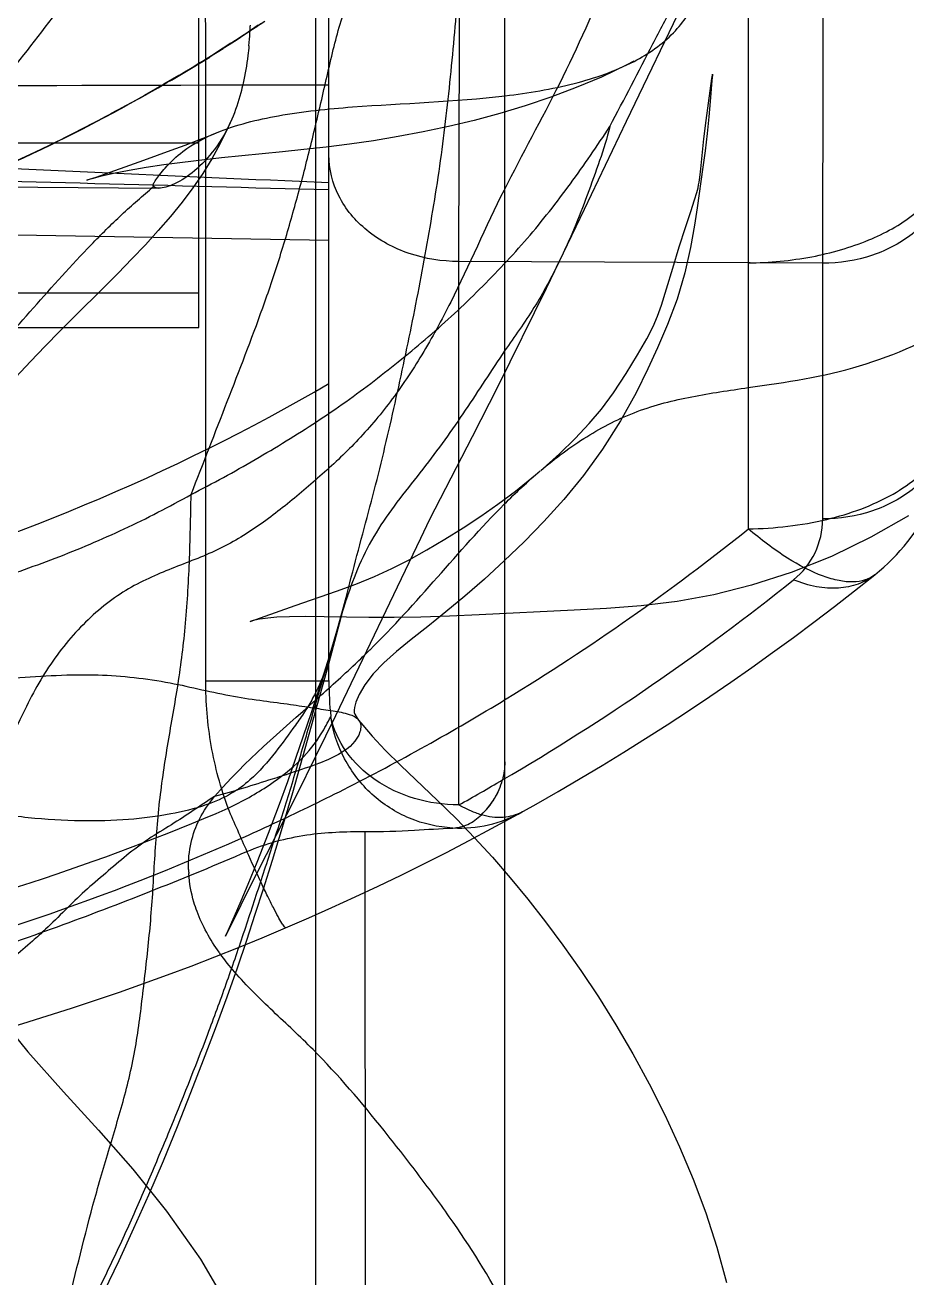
# Model space of a CAD drawing. Header units: millimetres. Extents: x 23075 to 24509, y -21593 to -20579.
# Drawn here: x 23391.66 to 23395.07, y -20917.248 to -20912.403 of the extents above; entities that cross this region are included whole.
import ezdxf

# ---------------------------------------------------------------- set-up
doc = ezdxf.new("R2010")
doc.units = ezdxf.units.MM
doc.header["$LTSCALE"] = 8
doc.layers.add('Cav-cor', color=30, linetype='Continuous')

# ---------------------------------------------------------------- blocks, each defined once
blk = doc.blocks.new('20160901.135302')
at = {"layer": 'Cav-cor', "color": 241}
for p, q in [((0.68, -13.5483), (0.68, 11.8188)), ((0, -6.3648), (0, 6.2804)), ((-0.0503, -10.401), (-0.0503, 3.1553)), ((-0.5025, -4.9994), (-0.5025, -1.6332)), ((1.622, -5.7779), (1.622, -1.8891)), ((1.3861, -3.7112), (1.1491, -4.2027)), ((-0.2481, -3.8156), (-0.324, -3.8647)), ((-0.3791, -3.9), (-0.3215, -3.862)), ((-0.2733, -3.8304), (-0.3549, -3.8869)), ((-0.4082, -3.9213), (-0.4847, -3.9679)), ((-0.3791, -3.9), (-0.439, -3.9378)), ((-0.3549, -3.8869), (-0.4331, -3.9354)), ((-0.5333, -3.9979), (-0.4605, -3.9542)), ((-0.5116, -3.9857), (-0.6083, -4.0432)), ((-0.5599, -4.0148), (-0.5992, -4.038)), ((-0.5293, -3.9935), (-0.4984, -3.9746)), ((-0.6715, -4.0772), (-0.625, -4.0503)), ((-0.4762, -4.061), (0, -4.061)), ((-0.4762, -6.3648), (-0.4762, -4.061)), ((1.4813, -4.036), (1.4831, -4.0235)), ((-0.8306, -4.1662), (-0.8848, -4.1952)), ((-0.7988, -4.1489), (-0.7445, -4.1187)), ((-0.9519, -4.2303), (-0.8788, -4.1918)), ((-0.837, -4.17), (-0.9204, -4.214)), ((-0.96, -4.2345), (-1.0092, -4.259)), ((-4.732, -4.2845), (-0.5025, -4.2845)), ((-1.0903, -4.299), (-1.052, -4.2803)), ((-1.1531, -4.329), (-1.1215, -4.314)), ((-0.9005, -4.4172), (-0.7155, -4.3516)), ((-8.5425, -4.3917), (-0.6577, -4.4605)), ((0, -4.6628), (-4.02, -4.5927)), ((1.9095, -4.7508), (0.5025, -4.7438)), ((0.5025, -6.8454), (0.5025, -4.7438)), ((1.9095, -5.7395), (1.9095, -4.7508)), ((-4.732, -4.8647), (-0.5025, -4.8647)), ((0.84, -4.8477), (0.6531, -5.2271)), ((-4.8591, -4.9994), (-0.5025, -4.9994)), ((0.6531, -5.2271), (0.5542, -5.4224)), ((0.3537, -5.8146), (0.0252, -6.5003)), ((0.0704, -6.0281), (0.022, -6.2134)), ((0.0364, -6.1556), (0.0701, -6.0293)), ((-0.207, -6.1006), (-0.131, -6.0738)), ((0.0454, -6.1212), (0.0585, -6.0736)), ((0.0454, -6.1212), (0.0447, -6.124)), ((0.0364, -6.1556), (0.022, -6.2134)), ((0.0219, -6.2138), (-0.0017, -6.3007)), ((-0.0017, -6.3007), (-0.1015, -6.661)), ((-0.4762, -6.3648), (0, -6.3648)), ((0.1149, -6.5173), (0.1151, -6.5175)), ((-0.2772, -7.0662), (-0.2335, -6.955)), ((0.1396, -6.9484), (0.14, -13.072)), ((-0.3647, -7.2754), (-0.3389, -7.2161))]:
    blk.add_line(p, q, dxfattribs=at)
for points in [[(2.2413, -5.7277), (2.0951, -5.8102), (1.943, -5.8843), (1.7871, -5.9464), (1.6343, -5.9954), (1.4882, -6.0323), (1.3467, -6.0582), (1.208, -6.075), (1.0741, -6.0851), (0.9481, -6.092), (0.5815, -6.1108)], [(1.1797, -3.9697), (1.1498, -3.985), (1.0539, -4.0305), (0.9565, -4.0715), (0.8583, -4.1084), (0.7596, -4.1415)], [(1.4831, -4.0235), (1.4836, -4.0193), (1.4832, -4.0234), (1.4812, -4.0435)], [(-0.5801, -4.0239), (-0.638, -4.0586), (-0.714, -4.1014)], [(1.4812, -4.0435), (1.4743, -4.1255), (1.4691, -4.184), (1.4624, -4.2488), (1.4544, -4.3153), (1.4459, -4.3789)], [(1.4502, -4.2688), (1.4583, -4.199), (1.4674, -4.1309), (1.4813, -4.036)], [(-0.7018, -4.0953), (-0.7681, -4.1324), (-0.8439, -4.1733)], [(0.7596, -4.1415), (0.6606, -4.1713), (0.5616, -4.1979), (0.4631, -4.2217), (0.3652, -4.2426), (0.2683, -4.2609), (0.1726, -4.2767), (0.0791, -4.2902), (-0.0107, -4.3015), (-0.0966, -4.3112), (-0.1791, -4.3197)], [(-0.9113, -4.2093), (-0.9894, -4.2494), (-1.0701, -4.2896), (-1.1548, -4.3303), (-1.2416, -4.3706)], [(-0.3756, -4.1935), (-0.3955, -4.2379), (-0.4215, -4.2906), (-0.4526, -4.3471), (-0.4874, -4.4032), (-0.5258, -4.4589), (-0.5674, -4.5143), (-0.6121, -4.5694), (-0.6596, -4.6244), (-0.7095, -4.6792), (-0.7615, -4.7339), (-0.8151, -4.7888), (-0.8702, -4.8439), (-0.9832, -4.9559)], [(1.1491, -4.2027), (0.9872, -4.5426), (0.84, -4.8477)], [(-0.7155, -4.3516), (-0.6096, -4.3134), (-0.5562, -4.2936), (-0.5034, -4.2735), (-0.4528, -4.2536), (-0.4343, -4.246)], [(0.8191, -5.552), (0.8287, -5.5438), (0.8913, -5.488), (0.9528, -5.4282), (1.0071, -5.3708), (1.0539, -5.3154), (1.1009, -5.2514), (1.1493, -5.1775), (1.1939, -5.1046), (1.2296, -5.0425), (1.2542, -4.9948), (1.2713, -4.9558), (1.2865, -4.9133), (1.3059, -4.85), (1.3294, -4.7694), (1.3548, -4.6865), (1.3792, -4.6119), (1.3998, -4.5506), (1.4144, -4.5058), (1.423, -4.4766), (1.4274, -4.4592), (1.4298, -4.4478), (1.4315, -4.4371), (1.4339, -4.4193), (1.4378, -4.3855), (1.4502, -4.2688)], [(-0.1791, -4.3197), (-0.415, -4.3432), (-0.4917, -4.3515), (-0.5662, -4.3605), (-0.6379, -4.3701), (-0.7066, -4.3806), (-0.7723, -4.392), (-0.8334, -4.4041), (-0.8843, -4.4155), (-0.917, -4.4239), (-0.9316, -4.428), (-0.9347, -4.4289)], [(1.4459, -4.3789), (1.4239, -4.5363), (1.4141, -4.6032), (1.3989, -4.6899), (1.377, -4.7874), (1.3465, -4.889), (1.309, -4.9878), (1.2703, -5.0776), (1.2332, -5.1586), (1.1876, -5.2517), (1.1276, -5.3602), (1.0581, -5.4696), (0.984, -5.5717), (0.9082, -5.6646), (0.8315, -5.7494), (0.7547, -5.8279), (0.6779, -5.9018), (0.6013, -5.9719), (0.526, -6.0379), (0.4527, -6.0991), (0.3831, -6.1549), (0.3188, -6.2053), (0.2617, -6.252), (0.2125, -6.2962), (0.1717, -6.3387), (0.1393, -6.3803), (0.1165, -6.4182), (0.1038, -6.4483), (0.0985, -6.4683), (0.0973, -6.4791), (0.0975, -6.4837), (0.0982, -6.4874), (0.1008, -6.4942), (0.1093, -6.5092), (0.1151, -6.5175)], [(-0.9347, -4.4289), (-0.9359, -4.4293), (-0.9259, -4.426), (-0.9005, -4.4172)], [(-0.9832, -4.9559), (-1.0404, -5.0131), (-1.0976, -5.0712), (-1.1543, -5.1304), (-1.2101, -5.1908), (-1.2646, -5.2524), (-1.3173, -5.3155), (-1.3678, -5.3803), (-1.4156, -5.4471), (-1.4603, -5.5162), (-1.5026, -5.5889), (-1.5423, -5.665), (-1.5792, -5.7444), (-1.6133, -5.8269), (-1.6443, -5.9123), (-1.6722, -6.0002), (-1.692, -6.0719)], [(0.5542, -5.4224), (0.3895, -5.742), (0.3537, -5.8146)], [(0.6538, -5.6824), (0.7217, -5.6314), (0.7995, -5.5685), (0.8175, -5.5533)], [(0.1046, -5.9911), (0.1762, -5.962), (0.2439, -5.9313), (0.3101, -5.8976), (0.3786, -5.8594), (0.449, -5.8176), (0.5188, -5.7737), (0.5878, -5.7284), (0.6538, -5.6824)], [(-0.131, -6.0738), (0.0296, -6.0187), (0.1046, -5.9911)], [(-0.2928, -6.1327), (-0.304, -6.136), (-0.207, -6.1006)], [(-0.0177, -6.1175), (-0.0907, -6.1171), (-0.1529, -6.1179), (-0.2009, -6.1198), (-0.2355, -6.1225), (-0.257, -6.1251), (-0.2686, -6.127), (-0.2867, -6.1311), (-0.2928, -6.1327)], [(-0.1593, -6.7545), (-0.0678, -6.4876), (-0.0328, -6.3812), (-0.0043, -6.2903), (0.0187, -6.2139), (0.0447, -6.124)], [(0.5815, -6.1108), (0.4661, -6.1157), (0.3558, -6.1191), (0.2522, -6.1205), (0.1551, -6.1201), (-0.0177, -6.1175)], [(0.0252, -6.5003), (-0.0514, -6.6581), (-0.1258, -6.8074)], [(0.1149, -6.5173), (0.1307, -6.5374), (0.1673, -6.5798), (0.2175, -6.6331), (0.2781, -6.6933)], [(-0.1015, -6.661), (-0.1407, -6.7984), (-0.1807, -6.9329), (-0.2196, -7.0597), (-0.2546, -7.1711), (-0.2862, -7.2697), (-0.3191, -7.3697), (-0.3553, -7.476), (-0.3951, -7.5887), (-0.4398, -7.7107), (-0.4856, -7.8319), (-0.5347, -7.959), (-0.5867, -8.0902), (-0.6412, -8.2228), (-0.6976, -8.3546), (-0.7552, -8.4835), (-0.8128, -8.6081), (-0.8699, -8.7288)], [(0.2781, -6.6933), (0.4197, -6.8284), (0.493, -6.8997), (0.5635, -6.972), (0.6327, -7.0477), (0.7013, -7.1271), (0.7695, -7.2102), (0.8373, -7.2971), (0.9051, -7.3882), (0.9737, -7.4852), (1.0423, -7.5881), (1.1098, -7.696), (1.1753, -7.8083), (1.2383, -7.9245), (1.2987, -8.0441), (1.3559, -8.1671), (1.409, -8.2931), (1.4574, -8.4226), (1.5006, -8.5556), (1.538, -8.6919)], [(-0.2335, -6.955), (-0.1906, -6.8419), (-0.1593, -6.7545)], [(-0.1258, -6.8074), (-0.3195, -7.1907), (-0.3616, -7.2749), (-0.3894, -7.3317), (-0.396, -7.3454)], [(-0.3389, -7.2161), (-0.3118, -7.1515), (-0.2772, -7.0662)], [(-0.396, -7.3454), (-0.3995, -7.3526), (-0.3892, -7.3303), (-0.3647, -7.2754)], [(-1.3, -7.634), (-1.1644, -7.8007), (-1.0264, -7.9554), (-0.8908, -8.1035), (-0.7587, -8.2542), (-0.628, -8.4168), (-0.4968, -8.6017), (-0.3714, -8.816), (-0.2716, -9.0577), (-0.2227, -9.3064), (-0.2274, -9.5394), (-0.2763, -9.7487), (-0.3675, -9.9362), (-0.499, -10.107), (-0.6691, -10.2642), (-0.8671, -10.4033), (-1.0625, -10.5183)]]:
    blk.add_lwpolyline(points, dxfattribs=at)
for centre, radius, start, end in [((-796.4309, -2.0972), 796.9378, 359.809721, 0.008906), ((-908.5431, -1.9245), 910.457, 359.8221386, 359.9964884), ((-3.4083, 0.832), 5.6185, 303.845, 304.0437), ((-3.8016, 1.4295), 6.3338, 301.04543, 303.78974), ((-1.83, -3.7657), 1.5275, 354.6107, 356.4815), ((-2.0422, -3.7521), 1.7402, 356.4639, 357.4533), ((-4.4923, 2.5659), 7.6636, 300.06124, 300.94699), ((-4.0152, 1103.6651), 1107.7318, 270.0243825, 270.1830497), ((-4.4514, 2.4939), 7.5808, 299.80065, 300.06666), ((-4.3613, 2.3366), 7.3995, 299.574, 299.80046), ((-3.8696, 1.4532), 6.3884, 295.16401, 299.20389), ((10.3974, 242.1915), 246.8488, 266.744667, 267.585961), ((-4.2493, 2.2784), 7.2968, 292.4171, 295.0152), ((-4.02, 1.6886), 7.9897, 270, 300.20827), ((1.608, -5.3279), 0.804, 308.7335, 0.0007), ((1.608, -5.7395), 0.3015, 308.7328, 0.0007), ((-3.9994, 1.2347), 8.9876, 301.41245, 308.71667), ((-4.02, 1.6886), 9.7987, 271.81922, 308.73346), ((-4.018, 1.274), 9.2927, 300.30426, 308.73534), ((-2.6905, -3.3387), 4.0704, 313.3249, 314.414), ((1.2968, -6.3653), 1.2968, 179.977, 186.1391), ((-4.0002, 1.2277), 8.982, 296.85708, 301.44011), ((-4.0058, 1.2391), 8.9947, 294.90708, 296.85569), ((-4.0457, 1.6882), 9.2957, 273.09476, 293.16212), ((8.5901, -3.0314), 9.7617, 203.0828, 204.15272), ((0.5047, -6.4368), 0.4984, 267.0696, 299.0747), ((-4.0077, 1.2433), 8.9994, 294.06372, 294.90712), ((-4.006, 1.239), 8.9947, 272.45929, 294.06469), ((-0.0929, -7.0819), 0.45, 181.6616, 183.716), ((0.2835, -6.9115), 0.869, 215.4051, 215.9286)]:
    blk.add_arc(centre, radius, start, end, dxfattribs=at)
at = {"layer": 'Cav-cor', "color": 241, "extrusion": (0, 0, -1)}
blk.add_ellipse((-0.12, -6.6791), major_axis=(-0.8, 0), ratio=0.583895, start_param=3.141593, end_param=3.291667, dxfattribs=at)
at = {"layer": 'Cav-cor', "color": 241}
for points, knots in [([(0.3315, -1.5444), (0.2832, -1.6528), (0.1841, -1.872), (0.0206, -2.1977), (-0.1606, -2.5204), (-0.3609, -2.8348), (-0.5746, -3.1399), (-0.8645, -3.5357), (-1.0884, -3.8254), (-1.2368, -4.0171)], [0, 0, 0, 0, 0.121242, 0.245648, 0.371969, 0.499075, 0.626124, 0.752376, 1, 1, 1, 1]), ([(1.0864, -4.2216), (1.1424, -4.1155), (1.2245, -3.9563), (1.3346, -3.745), (1.4159, -3.5872), (1.4946, -3.428), (1.574, -3.2688), (1.6517, -3.1084), (1.7245, -2.9455), (1.7932, -2.7807), (1.8585, -2.6146), (1.924, -2.4491), (2.0131, -2.2307), (2.1149, -1.9547), (2.193, -1.7331), (2.2297, -1.6213)], [0, 0, 0, 0, 0.126472, 0.188985, 0.251208, 0.313679, 0.376267, 0.438892, 0.501611, 0.564404, 0.62718, 0.689828, 0.752181, 0.875919, 1, 1, 1, 1]), ([(1.1799, -3.9698), (1.2356, -3.9407), (1.3361, -3.8717), (1.437, -3.7216), (1.4706, -3.5481), (1.461, -3.2967), (1.3843, -2.9624), (1.3273, -2.6872), (1.2991, -2.5424)], [0, 0, 0, 0, 0.121359, 0.230878, 0.340007, 0.456629, 0.715034, 1, 1, 1, 1]), ([(-0.5328, -5.6446), (-0.4857, -5.5252), (-0.393, -5.2847), (-0.2752, -4.9833), (-0.1912, -4.735), (-0.134, -4.5423), (-0.0819, -4.3442), (-0.0328, -4.1418), (0.0121, -3.9391), (0.0554, -3.7741), (0.109, -3.6553), (0.1728, -3.5525), (0.2699, -3.4412), (0.3995, -3.325), (0.5277, -3.209), (0.6477, -3.0857), (0.7283, -3.0045), (0.7685, -2.9639)], [0, 0, 0, 0, 0.12621, 0.253447, 0.318042, 0.383858, 0.451015, 0.519395, 0.588557, 0.655353, 0.686496, 0.716307, 0.773991, 0.830878, 0.887472, 0.943873, 1, 1, 1, 1]), ([(-1.2408, -3.0084), (-1.0985, -3.0446), (-0.8274, -3.1059), (-0.4997, -3.1798), (-0.2611, -3.2392), (-0.0981, -3.2838), (0.054, -3.3246), (0.1894, -3.3547), (0.3106, -3.3618), (0.4303, -3.3567), (0.569, -3.3617), (0.7276, -3.3786), (0.8886, -3.3977), (1.0307, -3.4119), (1.1456, -3.4196), (1.238, -3.4264), (1.3132, -3.4374), (1.367, -3.4449), (1.4025, -3.445), (1.4231, -3.4404), (1.441, -3.4317), (1.4716, -3.4172), (1.5165, -3.41), (1.5765, -3.4115), (1.6754, -3.422), (1.8315, -3.4515), (2.0479, -3.5059), (2.289, -3.5804), (2.5368, -3.6575), (2.7754, -3.7198), (2.9956, -3.7565), (3.1951, -3.7804), (3.3765, -3.8074), (3.5402, -3.8343), (3.6449, -3.8446), (3.6937, -3.8445)], [0, 0, 0, 0, 0.087505, 0.165597, 0.200175, 0.234076, 0.26629, 0.29409, 0.316501, 0.338379, 0.365488, 0.399129, 0.43339, 0.462103, 0.484233, 0.502025, 0.517266, 0.529569, 0.534373, 0.538323, 0.542026, 0.546164, 0.55851, 0.568538, 0.581942, 0.617734, 0.663127, 0.71485, 0.768111, 0.817801, 0.861617, 0.901049, 0.937537, 0.970905, 1, 1, 1, 1]), ([(-0.4762, -4.061), (-0.4759, -3.8886), (-0.4769, -3.6457), (-0.4824, -3.3501), (-0.4862, -3.227), (-0.4887, -3.1743)], [0, 0, 0, 0, 0.583418, 0.821542, 1, 1, 1, 1]), ([(0.0704, -6.0281), (0.0849, -5.972), (0.1135, -5.8598), (0.1595, -5.6924), (0.2023, -5.5241), (0.255, -5.2987), (0.3167, -5.016), (0.3814, -4.6748), (0.4384, -4.3323), (0.4757, -3.987), (0.5059, -3.6413), (0.5233, -3.4106), (0.5333, -3.2954)], [0, 0, 0, 0, 0.062543, 0.125061, 0.187568, 0.250083, 0.375102, 0.50012, 0.625125, 0.750092, 0.875064, 1, 1, 1, 1]), ([(1.0875, -3.623), (1.0266, -3.7694), (0.8993, -4.0558), (0.747, -4.3295), (0.6776, -4.4675)], [0, 0, 0, 0, 0.506547, 1, 1, 1, 1]), ([(-2.5839, -4.8123), (-2.1654, -4.7218), (-1.3543, -4.4648), (-0.6084, -4.0562), (-0.2632, -3.823)], [0, 0, 0, 0, 0.506906, 1, 1, 1, 1]), ([(0.8191, -5.552), (0.8753, -5.5046), (0.9929, -5.4165), (1.1898, -5.3162), (1.4039, -5.2627), (1.6931, -5.2215), (2.0577, -5.1681), (2.3925, -5.0125), (2.6446, -4.8653), (2.8259, -4.7415), (2.9979, -4.6048), (3.1618, -4.459), (3.3198, -4.3061), (3.473, -4.1502), (3.5974, -4.0241), (3.6711, -3.9209), (3.6918, -3.8686), (3.6937, -3.8445)], [0, 0, 0, 0, 0.063889, 0.127234, 0.190535, 0.2545, 0.381405, 0.508379, 0.571799, 0.635206, 0.69892, 0.762525, 0.825743, 0.88984, 0.952655, 0.978987, 1, 1, 1, 1]), ([(-0.3092, -3.9092), (-0.3104, -3.922), (-0.3157, -3.9708), (-0.3238, -4.0194), (-0.3317, -4.0548)], [0, 0, 0, 0, 0.26192, 1, 1, 1, 1]), ([(0.6812, -4.103), (0.7711, -4.0922), (0.9419, -4.0645), (1.1071, -4.0079), (1.1799, -3.9698)], [0, 0, 0, 0, 0.524509, 1, 1, 1, 1]), ([(-0.3317, -4.0548), (-0.3345, -4.0673), (-0.346, -4.1144), (-0.3615, -4.1607), (-0.3756, -4.1935)], [0, 0, 0, 0, 0.264071, 1, 1, 1, 1]), ([(-0.4341, -4.246), (-0.3577, -4.2147), (-0.1824, -4.1714), (0.1917, -4.1335), (0.4856, -4.1266), (0.6812, -4.103)], [0, 0, 0, 0, 0.219653, 0.476075, 1, 1, 1, 1]), ([(-0.3756, -4.1935), (-0.3933, -4.2346), (-0.4344, -4.3076), (-0.5119, -4.3917), (-0.5795, -4.4375), (-0.6277, -4.4566), (-0.6486, -4.4606), (-0.6577, -4.4605)], [0, 0, 0, 0, 0.332935, 0.615677, 0.844011, 0.932351, 1, 1, 1, 1]), ([(-0.6778, -4.4542), (-0.68, -4.4515), (-0.6791, -4.444), (-0.6745, -4.4359), (-0.6663, -4.4237), (-0.6522, -4.4057), (-0.62, -4.3665), (-0.553, -4.3028), (-0.4801, -4.2649), (-0.4341, -4.246)], [0, 0, 0, 0, 0.031971, 0.056221, 0.086788, 0.164989, 0.264947, 0.54768, 1, 1, 1, 1]), ([(-0.5328, -5.6446), (-0.4491, -5.6018), (-0.3254, -5.5346), (-0.1651, -5.4384), (-0.0476, -5.3645), (0.066, -5.287), (0.1754, -5.2054), (0.2818, -5.1212), (0.4206, -5.0065), (0.5848, -4.8529), (0.7704, -4.6573), (0.9358, -4.4445), (1.0377, -4.2968), (1.0864, -4.2216)], [0, 0, 0, 0, 0.129276, 0.193347, 0.256994, 0.320017, 0.382454, 0.444576, 0.506535, 0.629885, 0.753449, 0.876778, 1, 1, 1, 1]), ([(1.0864, -4.2216), (1.076, -4.2663), (1.047, -4.3552), (1, -4.4864), (0.9499, -4.6157), (0.9122, -4.6987), (0.8926, -4.7392)], [0, 0, 0, 0, 0.248861, 0.506174, 0.756066, 1, 1, 1, 1]), ([(0.5025, -4.7438), (0.4376, -4.7438), (0.3096, -4.7236), (0.1437, -4.6352), (0.0284, -4.4991), (0, -4.3862), (0, -4.3322)], [0, 0, 0, 0, 0.272454, 0.532336, 0.773323, 1, 1, 1, 1]), ([(2.412, -4.3392), (2.412, -4.3933), (2.3836, -4.5062), (2.2683, -4.6422), (2.1024, -4.7306), (1.9744, -4.7508), (1.9095, -4.7508)], [0, 0, 0, 0, 0.226677, 0.467664, 0.727546, 1, 1, 1, 1]), ([(-2.2919, -6.4796), (-2.2597, -6.3757), (-2.1793, -6.1717), (-2.0452, -5.9331), (-1.9188, -5.7552), (-1.781, -5.5889), (-1.5924, -5.3959), (-1.3599, -5.1681), (-1.1419, -4.9225), (-0.9589, -4.7171), (-0.8027, -4.5618), (-0.72, -4.4893), (-0.6778, -4.4542)], [0, 0, 0, 0, 0.124709, 0.250353, 0.312766, 0.3746, 0.497796, 0.621853, 0.747621, 0.874088, 0.937119, 1, 1, 1, 1]), ([(-0.6577, -4.4605), (-0.6598, -4.4605), (-0.6668, -4.4601), (-0.6743, -4.4578), (-0.6778, -4.4542)], [0, 0, 0, 0, 0.300137, 1, 1, 1, 1]), ([(1.622, -4.7492), (1.7041, -4.7484), (1.8629, -4.7335), (2.0813, -4.6716), (2.2581, -4.5763), (2.3458, -4.4854), (2.3735, -4.4371)], [0, 0, 0, 0, 0.291896, 0.564025, 0.801851, 1, 1, 1, 1]), ([(0.6776, -4.4675), (0.6056, -4.6105), (0.5124, -4.8293), (0.3647, -5.1027), (0.2434, -5.2846), (0.1101, -5.4413), (-0.0093, -5.5534), (-0.1059, -5.636), (-0.202, -5.7154), (-0.3024, -5.789), (-0.4104, -5.8503), (-0.526, -5.9011), (-0.6468, -5.9443), (-0.7653, -6.0018), (-0.8518, -6.0585), (-0.9332, -6.1284), (-1.0089, -6.2096), (-1.0775, -6.3002), (-1.1576, -6.4324), (-1.2368, -6.6082), (-1.3322, -6.814), (-1.4165, -6.9376), (-1.4619, -6.9942)], [0, 0, 0, 0, 0.140871, 0.208967, 0.273133, 0.332883, 0.389434, 0.417122, 0.444632, 0.499146, 0.52633, 0.55375, 0.610076, 0.63917, 0.669345, 0.700811, 0.733376, 0.766761, 0.800658, 0.869114, 0.936189, 1, 1, 1, 1]), ([(0.8901, -4.7444), (0.8606, -4.8051), (0.7972, -4.9247), (0.7175, -5.0338), (0.6797, -5.0895)], [0, 0, 0, 0, 0.500556, 1, 1, 1, 1]), ([(0.6797, -5.0895), (0.6282, -5.1654), (0.5535, -5.2817), (0.4483, -5.4347), (0.3631, -5.5483), (0.2737, -5.66), (0.189, -5.775), (0.122, -5.9004), (0.0887, -5.9884), (0.0733, -6.0328)], [0, 0, 0, 0, 0.244341, 0.368361, 0.494667, 0.622671, 0.749686, 0.874744, 1, 1, 1, 1]), ([(1.622, -5.7774), (1.7239, -5.7764), (1.9174, -5.7544), (2.1399, -5.6747), (2.2785, -5.5811), (2.3534, -5.5039), (2.4008, -5.4186), (2.412, -5.3572), (2.412, -5.3279)], [0, 0, 0, 0, 0.309401, 0.586974, 0.707611, 0.814909, 0.910906, 1, 1, 1, 1]), ([(2.412, -5.3279), (2.412, -5.3819), (2.3836, -5.4949), (2.2683, -5.6309), (2.1024, -5.7193), (1.9744, -5.7395), (1.9095, -5.7395)], [0, 0, 0, 0, 0.226677, 0.467664, 0.727546, 1, 1, 1, 1]), ([(-2.7814, -6.1952), (-2.7556, -6.1914), (-2.7048, -6.1873), (-2.6297, -6.1875), (-2.5563, -6.188), (-2.4587, -6.1843), (-2.3367, -6.1758), (-2.1905, -6.1625), (-2.0454, -6.1416), (-1.901, -6.1182), (-1.7573, -6.0916), (-1.5672, -6.0497), (-1.3316, -5.99), (-1.0571, -5.8936), (-0.7894, -5.7811), (-0.6172, -5.6924), (-0.5328, -5.6446)], [0, 0, 0, 0, 0.03348, 0.065185, 0.096321, 0.127563, 0.190367, 0.25317, 0.315696, 0.378216, 0.440692, 0.503082, 0.62786, 0.751983, 0.875663, 1, 1, 1, 1]), ([(-1.1662, -9.2311), (-1.1382, -9.1651), (-1.0848, -9.0307), (-0.9999, -8.751), (-0.9345, -8.4654), (-0.8532, -8.1858), (-0.8009, -8.014), (-0.7654, -7.8752), (-0.7378, -7.7314), (-0.7158, -7.5459), (-0.6941, -7.3577), (-0.6819, -7.2031), (-0.6751, -7.0842), (-0.6677, -6.965), (-0.6532, -6.8091), (-0.6254, -6.6187), (-0.5831, -6.3907), (-0.5525, -6.1536), (-0.5376, -5.9035), (-0.5345, -5.7321), (-0.5328, -5.6446)], [0, 0, 0, 0, 0.05872, 0.118494, 0.239356, 0.298723, 0.357193, 0.386469, 0.416193, 0.477128, 0.539449, 0.571523, 0.604241, 0.637054, 0.669416, 0.732513, 0.794716, 0.859489, 0.928256, 1, 1, 1, 1]), ([(0.1581, -6.2462), (0.2494, -6.1566), (0.4199, -5.966), (0.5878, -5.7731), (0.6778, -5.6828)], [0, 0, 0, 0, 0.500852, 1, 1, 1, 1]), ([(2.1111, -5.9551), (2.0999, -5.964), (2.0729, -5.9783), (2.0247, -5.9852), (1.9698, -5.9791), (1.8821, -5.9532), (1.7612, -5.8883), (1.6697, -5.8185), (1.622, -5.7774)], [0, 0, 0, 0, 0.077614, 0.162246, 0.260549, 0.375793, 0.657979, 1, 1, 1, 1]), ([(2.1111, -5.9551), (2.0919, -5.9705), (2.0467, -5.9956), (1.9682, -6.0108), (1.8823, -6.0041), (1.8253, -5.9865), (1.7966, -5.9747)], [0, 0, 0, 0, 0.224051, 0.460672, 0.718349, 1, 1, 1, 1]), ([(0.0733, -6.0328), (0.0707, -6.0403), (0.0608, -6.0696), (0.0516, -6.0991), (0.0454, -6.1212)], [0, 0, 0, 0, 0.257527, 1, 1, 1, 1]), ([(-1.1662, -9.2311), (-1.1315, -9.1715), (-1.0626, -9.0519), (-0.9651, -8.8693), (-0.8726, -8.6842), (-0.7835, -8.4973), (-0.701, -8.3076), (-0.5938, -8.0533), (-0.4916, -7.7969), (-0.3964, -7.538), (-0.3292, -7.3422), (-0.2645, -7.1457), (-0.2004, -6.9489), (-0.138, -6.7516), (-0.0797, -6.553), (-0.0219, -6.3543), (0.0178, -6.2221), (0.0364, -6.1556)], [0, 0, 0, 0, 0.062518, 0.125007, 0.187508, 0.250002, 0.312499, 0.375005, 0.499999, 0.56249, 0.624989, 0.687491, 0.749984, 0.81248, 0.874966, 0.937452, 1, 1, 1, 1]), ([(-1.9188, -6.4229), (-1.8611, -6.4244), (-1.7425, -6.4137), (-1.5096, -6.3781), (-1.2249, -6.3539), (-0.9068, -6.3334), (-0.6223, -6.3655), (-0.4129, -6.4202), (-0.2566, -6.4425), (-0.1534, -6.4557), (-0.0638, -6.4692), (0.0123, -6.4812), (0.0716, -6.4905), (0.1063, -6.5058), (0.1149, -6.5173)], [0, 0, 0, 0, 0.084134, 0.173053, 0.343863, 0.500783, 0.637131, 0.759319, 0.81613, 0.867265, 0.911059, 0.948574, 0.979104, 1, 1, 1, 1]), ([(-0.0143, -6.3257), (-0.0284, -6.3623), (-0.0522, -6.4171), (-0.0936, -6.4861), (-0.1424, -6.555), (-0.2089, -6.6459), (-0.2876, -6.7391), (-0.3805, -6.8071), (-0.4845, -6.852), (-0.619, -6.8843), (-0.7806, -6.905), (-0.965, -6.9097), (-1.1661, -6.8974), (-1.3723, -6.8666), (-1.5084, -6.8296), (-1.5718, -6.8039)], [0, 0, 0, 0, 0.064525, 0.097719, 0.131931, 0.203084, 0.282917, 0.330794, 0.390767, 0.467413, 0.557281, 0.65786, 0.769862, 0.887633, 1, 1, 1, 1]), ([(-0.3893, -6.8583), (-0.4182, -6.7796), (-0.4626, -6.6168), (-0.4762, -6.4486), (-0.4762, -6.3648)], [0, 0, 0, 0, 0.499933, 1, 1, 1, 1]), ([(-1.4653, -10.6569), (-1.3915, -10.5916), (-1.2853, -10.4872), (-1.1672, -10.3276), (-1.0943, -10.1973), (-1.0451, -10.0564), (-1.0335, -9.9079), (-1.0572, -9.7608), (-1.1054, -9.6195), (-1.1716, -9.4857), (-1.2511, -9.3601), (-1.3391, -9.2406), (-1.4637, -9.0869), (-1.6301, -8.9037), (-1.8318, -8.6859), (-2.0129, -8.4502), (-2.1728, -8.1998), (-2.3016, -7.9314), (-2.3876, -7.6464), (-2.4354, -7.3527), (-2.4358, -6.9561), (-2.3631, -6.6636), (-2.2919, -6.4796)], [0, 0, 0, 0, 0.06232, 0.093624, 0.125247, 0.156411, 0.187202, 0.218399, 0.24995, 0.281296, 0.312552, 0.343814, 0.375069, 0.437652, 0.50022, 0.562684, 0.625315, 0.687789, 0.750224, 0.812915, 0.875268, 1, 1, 1, 1]), ([(-0.3893, -6.8582), (-0.335, -6.8316), (-0.2354, -6.7771), (-0.1121, -6.6811), (-0.0358, -6.5866), (-0.0045, -6.5267), (0.0075, -6.5042)], [0, 0, 0, 0, 0.33495, 0.626435, 0.85918, 1, 1, 1, 1]), ([(0.1151, -6.5175), (0.1196, -6.5235), (0.1252, -6.5392), (0.1162, -6.5916), (0.0537, -6.647), (-0.0433, -6.6877), (-0.1104, -6.7103), (-0.1478, -6.7225)], [0, 0, 0, 0, 0.061044, 0.128279, 0.423904, 0.678214, 1, 1, 1, 1]), ([(0.4793, -6.9346), (0.4221, -6.9316), (0.3076, -6.9057), (0.1598, -6.8112), (0.0523, -6.6725), (0.0155, -6.5608), (0.0074, -6.504)], [0, 0, 0, 0, 0.249534, 0.499536, 0.749779, 1, 1, 1, 1]), ([(0.5025, -6.8451), (0.4446, -6.8451), (0.3301, -6.8287), (0.177, -6.758), (0.061, -6.6472), (0.0176, -6.552), (0.0074, -6.504)], [0, 0, 0, 0, 0.269192, 0.528849, 0.772053, 1, 1, 1, 1]), ([(-0.1478, -6.7225), (-0.1718, -6.7303), (-0.2694, -6.7617), (-0.3671, -6.7928), (-0.4418, -6.8128)], [0, 0, 0, 0, 0.246263, 1, 1, 1, 1]), ([(0.5896, -6.8836), (0.6088, -6.8646), (0.6432, -6.8235), (0.6645, -6.774), (0.671, -6.7489)], [0, 0, 0, 0, 0.510157, 1, 1, 1, 1]), ([(-0.4418, -6.8128), (-0.4698, -6.8301), (-0.5244, -6.8679), (-0.6096, -6.9231), (-0.6989, -6.9758), (-0.7828, -7.0401), (-0.8633, -7.1092), (-0.9442, -7.1781), (-1.0203, -7.252), (-1.07, -7.3019), (-1.0957, -7.3261)], [0, 0, 0, 0, 0.118456, 0.238883, 0.36492, 0.491223, 0.618438, 0.746641, 0.873121, 1, 1, 1, 1]), ([(-0.5328, -6.9909), (-0.5257, -6.9594), (-0.5027, -6.8955), (-0.4645, -6.8393), (-0.4418, -6.8128)], [0, 0, 0, 0, 0.480557, 1, 1, 1, 1]), ([(0.5896, -6.8836), (0.5946, -6.8786), (0.6135, -6.859), (0.6303, -6.8372), (0.6408, -6.82)], [0, 0, 0, 0, 0.259046, 1, 1, 1, 1]), ([(0.5896, -6.8836), (0.5824, -6.8815), (0.5521, -6.8715), (0.5234, -6.8574), (0.5025, -6.8451)], [0, 0, 0, 0, 0.236845, 1, 1, 1, 1]), ([(0.747, -6.8725), (0.7249, -6.8848), (0.6711, -6.8995), (0.6168, -6.8914), (0.5896, -6.8836)], [0, 0, 0, 0, 0.471373, 1, 1, 1, 1]), ([(0.4792, -6.9346), (0.4989, -6.9338), (0.5401, -6.9234), (0.5743, -6.8987), (0.5896, -6.8836)], [0, 0, 0, 0, 0.479303, 1, 1, 1, 1]), ([(-0.317, -7.0256), (-0.2434, -6.9941), (-0.0913, -6.9534), (0.0644, -6.9477), (0.1396, -6.9484)], [0, 0, 0, 0, 0.515713, 1, 1, 1, 1]), ([(0.1396, -6.9484), (0.2034, -6.949), (0.3167, -6.9445), (0.4297, -6.9367), (0.4792, -6.9346)], [0, 0, 0, 0, 0.563198, 1, 1, 1, 1]), ([(-3.2314, -7.9077), (-2.9821, -7.8621), (-2.4855, -7.7553), (-1.7493, -7.5566), (-1.0245, -7.315), (-0.5513, -7.1258), (-0.317, -7.0256)], [0, 0, 0, 0, 0.249182, 0.499178, 0.749488, 1, 1, 1, 1]), ([(-0.1662, -7.3205), (-0.1669, -7.3208), (-0.1694, -7.3194), (-0.1746, -7.3135), (-0.1843, -7.2989), (-0.1982, -7.2742), (-0.2163, -7.2397), (-0.2377, -7.1964), (-0.2723, -7.1243), (-0.2987, -7.0664), (-0.317, -7.0256)], [0, 0, 0, 0, 0.00708, 0.021372, 0.074758, 0.161252, 0.278944, 0.425298, 0.597047, 1, 1, 1, 1]), ([(-0.5098, -7.2573), (-0.5142, -7.2455), (-0.5301, -7.1981), (-0.5395, -7.1484), (-0.542, -7.1111)], [0, 0, 0, 0, 0.252079, 1, 1, 1, 1]), ([(-1.0957, -7.3261), (-1.1122, -7.3416), (-1.1782, -7.4016), (-1.2471, -7.4584), (-1.2982, -7.5011)], [0, 0, 0, 0, 0.25317, 1, 1, 1, 1]), ([(0.6855, -8.7952), (0.6213, -8.6709), (0.5086, -8.4928), (0.3421, -8.2686), (0.1714, -8.0492), (-0.0096, -7.8352), (-0.216, -7.6444), (-0.3181, -7.5449), (-0.3645, -7.4913)], [0, 0, 0, 0, 0.249731, 0.374598, 0.498458, 0.746082, 0.873336, 1, 1, 1, 1])]:
    blk.add_open_spline(points, degree=3, knots=knots, dxfattribs=at)
for points in [[(0, -4.4672), (-1.2067, -4.435), (-2.4134, -4.4021), (-3.62, -4.3683)], [(0.6778, -5.6828), (0.7226, -5.6378), (0.769, -5.5943), (0.8175, -5.5533)], [(0.0219, -6.2138), (0.0118, -6.2517), (-0.0002, -6.2891), (-0.0143, -6.3257)], [(-0.05, -6.4386), (0.0013, -6.393), (0.0523, -6.3469), (0.1023, -6.2998)], [(-0.4418, -6.8128), (-0.324, -6.6759), (-0.1848, -6.5587), (-0.05, -6.4386)], [(0.5025, -6.8454), (0.559, -6.8139), (0.6151, -6.7816), (0.671, -6.7489)], [(0.6408, -6.82), (0.6542, -6.798), (0.6646, -6.7738), (0.671, -6.7489)], [(-0.5427, -7.0949), (-0.5437, -7.0601), (-0.5405, -7.0249), (-0.5328, -6.9909)], [(-0.4248, -7.415), (-0.4594, -7.3663), (-0.489, -7.3133), (-0.5098, -7.2573)], [(-0.3645, -7.4913), (-0.384, -7.4688), (-0.4027, -7.4456), (-0.4202, -7.4215)]]:
    blk.add_open_spline(points, degree=3, dxfattribs=at)

msp = doc.modelspace()

# ---------------------------------------------------------------- block references
at = {"layer": 'Cav-cor'}
msp.add_blockref('20160901.135302', (23392.8347, -20908.5737), dxfattribs=at)

doc.saveas('drawing.dxf')
